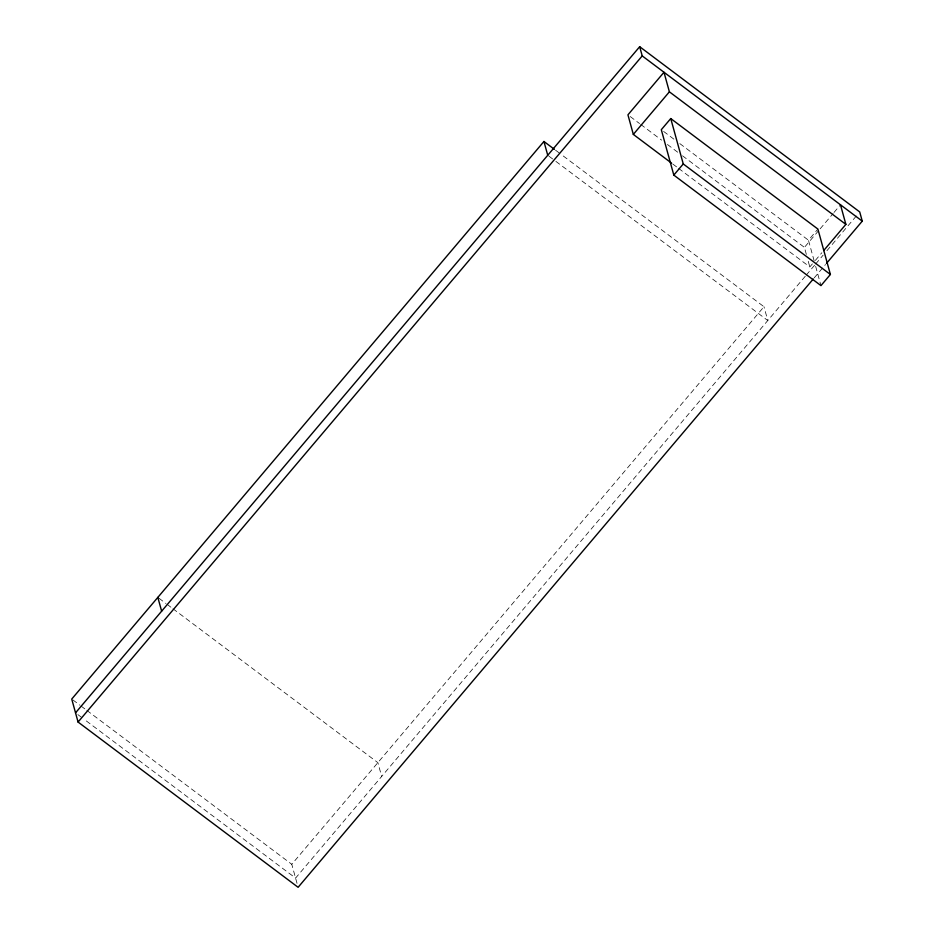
<?xml version="1.0" encoding="UTF-8"?>
<svg xmlns="http://www.w3.org/2000/svg" width="934" height="934" viewBox="0 0 934 934"><rect width="100%" height="100%" fill="white"/><g stroke="black" fill="none" stroke-linecap="round" stroke-linejoin="round"><path stroke-width="0.7" stroke-dasharray="4.67 3.5" d="M814.144 260.855L808.459 240.213L817.892 229.063M806.346 254.375L804.419 247.382L819.223 229.916M820.145 228.818L833.093 213.536M834.015 212.438L840.483 204.803M297.024 883.354L291.782 864.3L763.977 306.726L561.404 154.589M678.609 168.412L809.813 266.949L814.436 261.485M815.359 260.399L821.838 252.752M805.306 276.207L295.576 878.1L83.686 718.97M806.252 275.098L814.693 265.128M815.627 264.018L823.134 255.157M826.894 250.732L857.856 214.166M814.226 277.865L825.528 264.52M663.619 131.437L675.212 140.147M679.847 143.626L808.459 240.213M630.263 116.575L639.545 123.557M640.712 124.42L661.611 140.123M667.413 144.478L677.862 152.335M682.509 155.815L804.419 247.382M672.807 164.057L677.454 167.536M555.578 150.222L560.237 153.713M548.9 156.141L554.726 160.52M555.893 161.395L767.783 320.525L763.977 306.726M159.002 598.262L165.983 603.516M167.151 604.391L171.809 607.882M172.965 608.758L377.873 762.646L381.667 776.446M72.899 699.928L79.892 705.17M81.048 706.046L85.706 709.548M86.874 710.424L291.782 864.3M77.872 714.592L82.531 718.094M815.662 266.353L820.963 285.617M808.272 261.357L809.813 266.949"/><path stroke-width="1.4" d="M554.422 149.347L543.938 141.478L71.743 699.052L78.071 722.052L298.109 887.3L813.28 278.986M75.537 712.852L639.685 46.7L859.724 211.948L862.257 221.148L826.473 263.411M78.071 722.052L642.218 55.9L639.685 46.7M633.322 134.403L669.386 91.824L663.992 72.257L627.94 114.835L633.322 134.403L671.639 163.181M670.752 118.56L661.307 129.698L673.811 175.102L820.963 285.617L830.408 274.468L817.892 229.063L670.752 118.56L683.256 163.952L830.408 274.468M673.811 175.102L683.256 163.952M823.683 250.569L845.877 224.37L840.483 204.803M642.218 55.9L862.257 221.148M669.386 91.824L845.877 224.37M543.938 141.478L547.744 155.278M157.834 597.386L161.64 611.186"/></g></svg>
